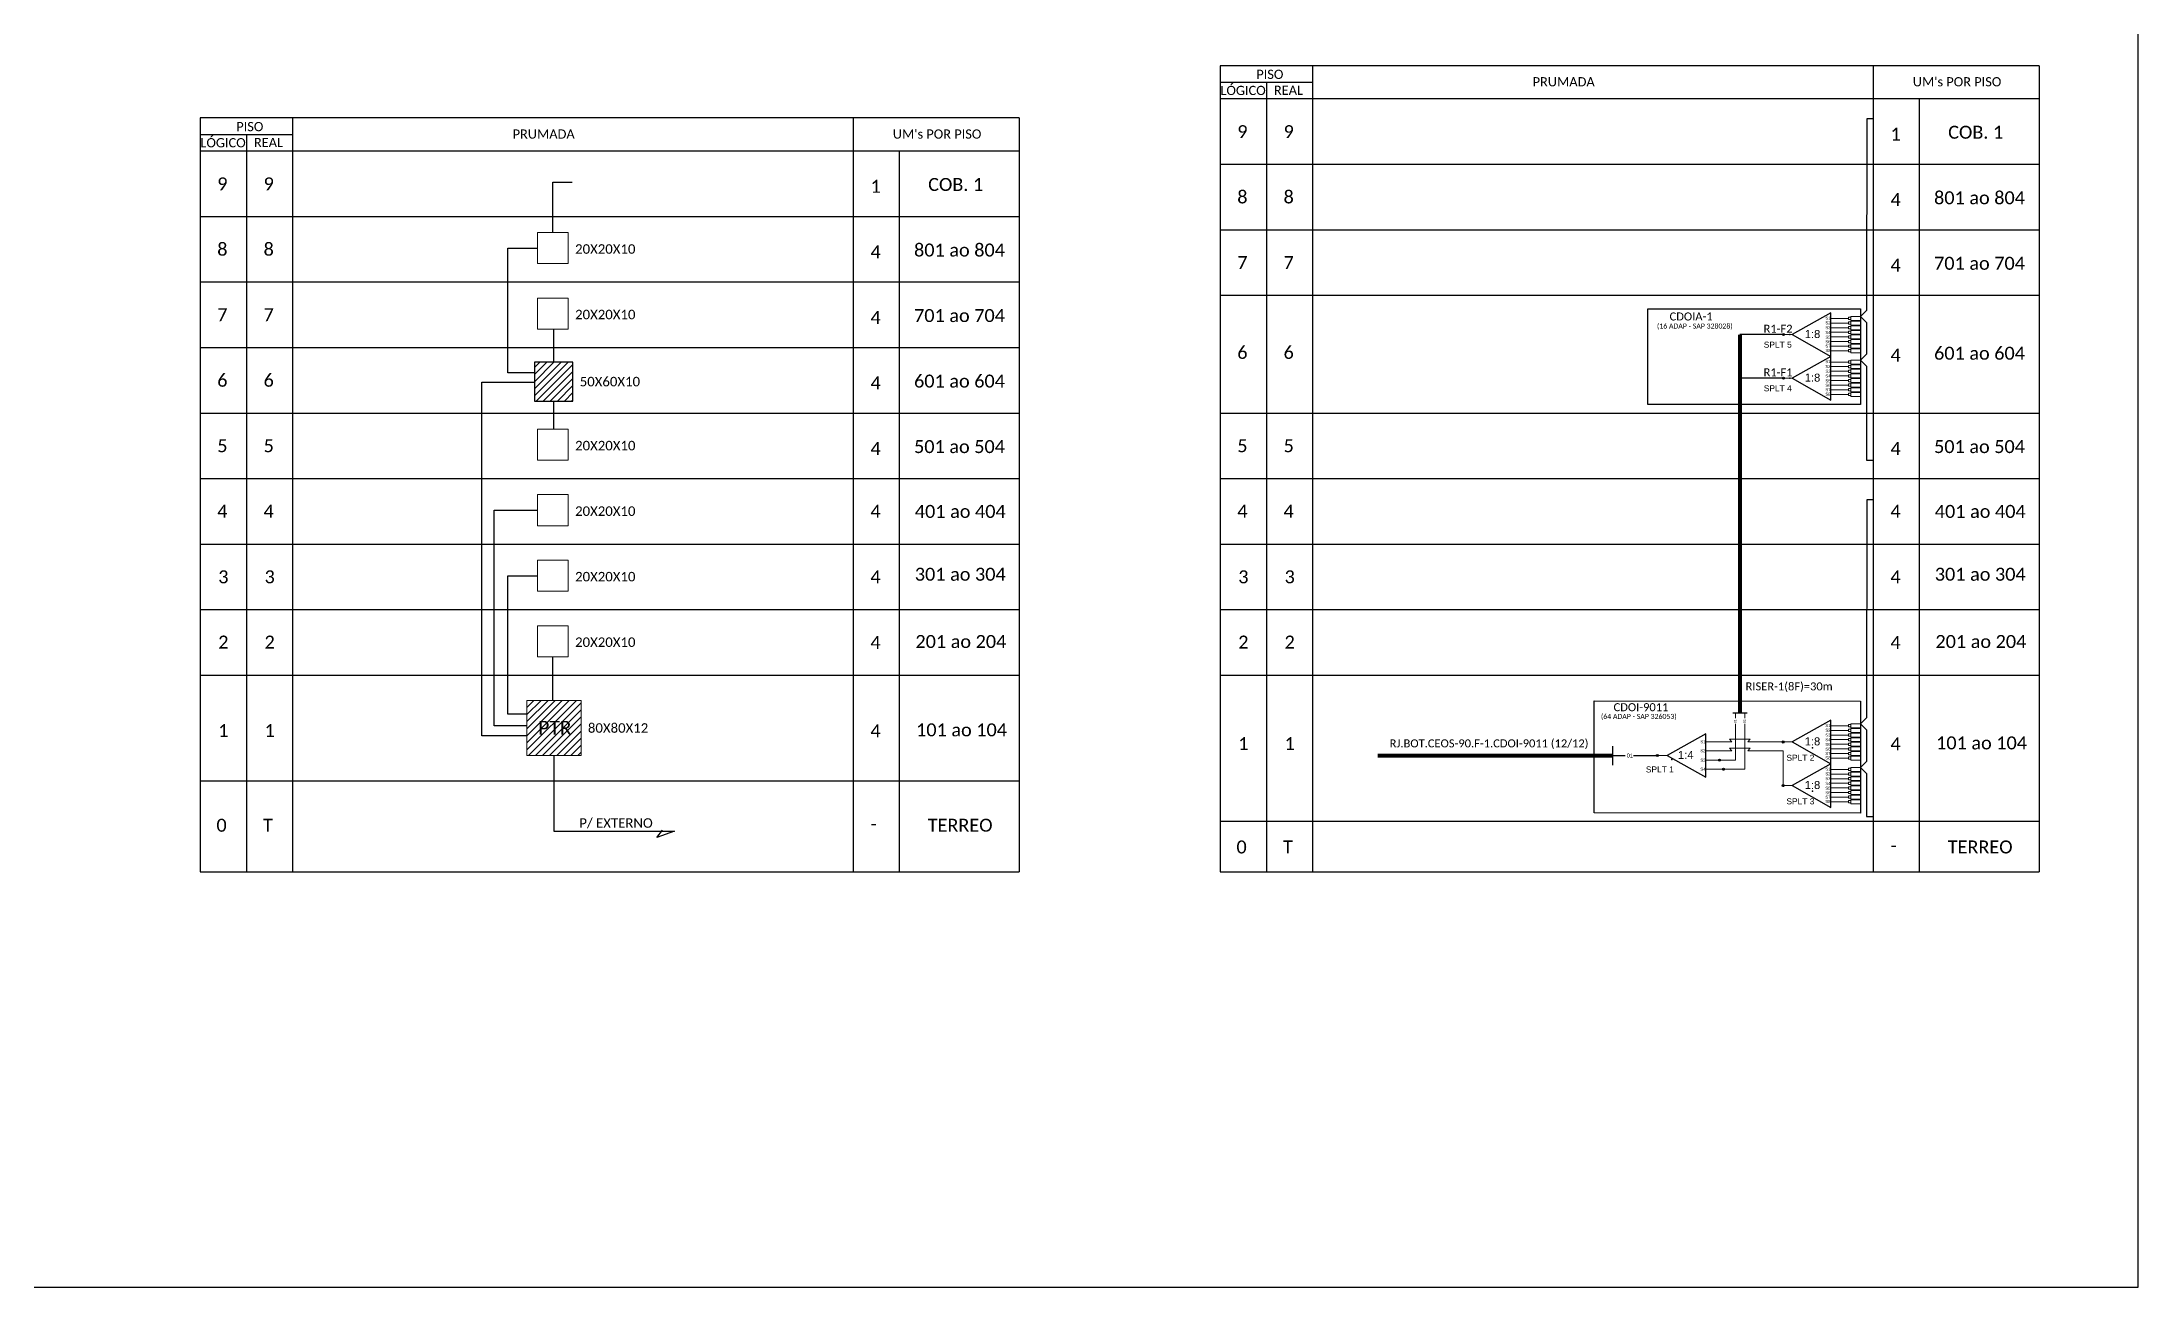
# Model space of a CAD drawing. Header units: inches. Extents: x 0 to 839, y 0 to 594.
# Drawn here: x 315 to 839, y 0 to 311 of the extents above; entities that cross this region are included whole.
import ezdxf
from ezdxf.enums import TextEntityAlignment as Align

# ---------------------------------------------------------------- set-up
doc = ezdxf.new("R2010")
doc.units = ezdxf.units.IN
doc.header["$LTSCALE"] = 0.5
doc.styles.add('ARIAL', font='arial.ttf')
doc.styles.add('WMF-Calibri0', font='calibri.ttf')

# ---------------------------------------------------------------- blocks, each defined once
blk = doc.blocks.new('SPLT_1-8_SC-APC')
at = {"color": 1}
blk.add_lwpolyline([(-7.37, -2.1), (-17.04, -7.55), (-7.37, -13), (-7.37, -2.1)], dxfattribs=at)
at = {"color": 3, "lineweight": 0}
for points in [[(-2.99, -3.51), (-7.37, -3.51)], [(-7.37, -4.66), (-2.99, -4.66)], [(-2.41, -3.02), (-2.41, -4)], [(-2.41, -3.02), (0, -3.02)], [(-2.41, -4), (0, -4)], [(-2.41, -4.17), (-2.41, -5.16)], [(-2.41, -4.17), (0, -4.17)], [(-2.41, -5.16), (0, -5.16)], [(-7.37, -5.82), (-2.99, -5.82)], [(-7.37, -6.97), (-2.99, -6.97)], [(-7.37, -8.12), (-2.99, -8.12)], [(-7.37, -9.28), (-2.99, -9.28)], [(-7.37, -10.43), (-2.99, -10.43)], [(-2.41, -5.32), (-2.41, -6.31)], [(-2.41, -5.32), (0, -5.32)], [(-2.41, -6.31), (0, -6.31)], [(-2.41, -6.48), (-2.41, -7.46)], [(-2.41, -6.48), (0, -6.48)], [(-2.41, -7.46), (0, -7.46)], [(-2.41, -7.63), (-2.41, -8.62)], [(-2.41, -7.63), (0, -7.63)], [(-2.41, -8.62), (0, -8.62)], [(-2.41, -8.78), (-2.41, -9.77)], [(-2.41, -8.78), (0, -8.78)], [(-2.41, -9.77), (0, -9.77)], [(-2.41, -9.94), (-2.41, -10.92)], [(-2.41, -9.94), (0, -9.94)], [(-7.37, -11.58), (-2.99, -11.58)], [(-2.41, -10.92), (0, -10.92)], [(-2.41, -11.09), (-2.41, -12.08)], [(-2.41, -11.09), (0, -11.09)], [(-2.41, -12.08), (0, -12.08)]]:
    blk.add_lwpolyline(points, dxfattribs=at)
for points in [[(-2.99, -3.22), (-2.41, -3.22), (-2.41, -3.8), (-2.99, -3.8)], [(-2.99, -4.38), (-2.41, -4.38), (-2.41, -4.95), (-2.99, -4.95)], [(-2.99, -5.53), (-2.41, -5.53), (-2.41, -6.1), (-2.99, -6.1)], [(-2.99, -6.68), (-2.41, -6.68), (-2.41, -7.26), (-2.99, -7.26)], [(-2.99, -7.84), (-2.41, -7.84), (-2.41, -8.41), (-2.99, -8.41)], [(-2.99, -8.99), (-2.41, -8.99), (-2.41, -9.56), (-2.99, -9.56)], [(-2.99, -10.14), (-2.41, -10.14), (-2.41, -10.72), (-2.99, -10.72)], [(-2.99, -11.3), (-2.41, -11.3), (-2.41, -11.87), (-2.99, -11.87)]]:
    blk.add_lwpolyline(points, close=True, dxfattribs=at)
at = {"color": 1, "lineweight": 0}
blk.add_lwpolyline([(-17.04, -7.55), (-19.26, -7.55)], dxfattribs=at)
at = {"color": 1, "style": 'ARIAL'}
for s, height, p in [('S1', 0.75, (-8.74, -3.78)), ('S2', 0.75, (-8.74, -4.97)), ('1:8', 2, (-13.91, -8.4)), ('S3', 0.75, (-8.74, -6.18)), ('S4', 0.75, (-8.74, -7.36)), ('S5', 0.75, (-8.74, -8.57)), ('S6', 0.75, (-8.74, -9.69)), ('S7', 0.75, (-8.74, -10.78)), ('S8', 0.75, (-8.74, -11.9))]:
    blk.add_text(s, height=height, dxfattribs=at).set_placement(p)
blk = doc.blocks.new('SPLITTER_')
blk.add_point((0, 0))
at = {"style": 'ARIAL', "flags": 4}
blk.add_attdef('SPLT', (0, -3.26), '', height=1.5, dxfattribs=at)

msp = doc.modelspace()

# ---------------------------------------------------------------- hatches: boundary and pattern name
h = msp.add_hatch(color=3)
h.dxf.hatch_style = 1
edge = h.paths.add_edge_path()
edge.add_arc((749.93, 237.96), 0.256, 0, 360)
h = msp.add_hatch()
h.set_pattern_fill('ANSI31', color=1, scale=10, style=0)
h.set_pattern_definition([(45, (-178.008, -166.7795), (-0.8838835, 0.8838835), [])])
h.paths.add_polyline_path([(447.34, 231.1), (437.71, 231.1), (437.71, 221.34), (447.34, 221.34)])
h.paths.add_polyline_path([(445.49, 221.54), (445.49, 226.69)], flags=16)
h = msp.add_hatch(color=3)
h.dxf.hatch_style = 1
edge = h.paths.add_edge_path()
edge.add_arc((749.93, 227.06), 0.256, 0, 360)
h = msp.add_hatch()
h.set_pattern_fill('ANSI31', color=1, scale=10, style=0)
h.set_pattern_definition([(45, (-175.796, -251.1561), (-0.8838835, 0.8838835), [])])
h.paths.add_polyline_path([(435.82, 132.81), (449.39, 132.81), (449.39, 146.57), (435.82, 146.57)])
h.paths.add_polyline_path([(437.83, 137.16), (447.91, 137.16), (447.91, 142.31), (437.83, 142.31)], flags=24)
h = msp.add_hatch(color=3)
h.dxf.hatch_style = 1
edge = h.paths.add_edge_path()
edge.add_arc((749.86, 136.18), 0.256, 0, 360)
h = msp.add_hatch(color=3)
h.dxf.hatch_style = 1
edge = h.paths.add_edge_path()
edge.add_arc((718.4, 132.8), 0.256, 0, 360)
h = msp.add_hatch(color=3)
h.dxf.hatch_style = 1
edge = h.paths.add_edge_path()
edge.add_arc((733.92, 131.66), 0.256, 0, 360)
h = msp.add_hatch(color=3)
h.dxf.hatch_style = 1
edge = h.paths.add_edge_path()
edge.add_arc((734.92, 129.36), 0.256, 0, 360)
h = msp.add_hatch(color=3)
h.dxf.hatch_style = 1
edge = h.paths.add_edge_path()
edge.add_arc((749.86, 125.28), 0.256, 0, 360)

# ---------------------------------------------------------------- linework, layer by layer
at = {"color": 3}
for p, q in [((442.53, 231.1), (442.53, 239.33)), ((442.53, 214.36), (442.53, 221.34)), ((442.35, 146.57), (442.35, 157.48))]:
    msp.add_line(p, q, dxfattribs=at)
for points in [[(0, 0), (838.56, 0), (838.56, 594), (0, 594), (0, 0)], [(609.14, 305.14), (609.14, 103.77)], [(632.28, 103.77), (632.28, 305.14)], [(772.37, 305.14), (772.37, 103.77)], [(813.81, 305.14), (813.81, 103.77)], [(620.71, 301.03), (620.71, 103.77)], [(783.95, 103.77), (783.95, 296.91)], [(354.18, 292.08), (354.18, 103.77)], [(377.33, 103.77), (377.33, 292.08)], [(517.42, 292.08), (517.42, 103.77)], [(558.85, 292.08), (558.85, 103.77)], [(365.75, 287.97), (365.75, 103.77)], [(528.99, 103.77), (528.99, 283.86)], [(609.14, 280.54), (813.81, 280.54)], [(354.18, 267.49), (558.85, 267.49)], [(609.14, 264.17), (813.81, 264.17)], [(354.18, 251.12), (558.85, 251.12)], [(609.14, 247.8), (813.81, 247.8)], [(354.18, 234.74), (558.85, 234.74)], [(354.18, 218.37), (558.85, 218.37)], [(609.14, 218.37), (813.81, 218.37)], [(354.18, 202), (558.85, 202)], [(609.14, 202), (813.81, 202)], [(354.18, 185.63), (558.85, 185.63)], [(609.14, 185.63), (813.81, 185.63)], [(354.18, 169.26), (558.85, 169.26)], [(609.14, 169.26), (813.81, 169.26)], [(354.18, 152.89), (558.85, 152.89)], [(609.14, 152.89), (813.81, 152.89)], [(354.18, 126.45), (558.85, 126.45)], [(609.14, 116.36), (813.81, 116.36)], [(354.18, 103.77), (558.85, 103.77)], [(609.14, 103.77), (813.81, 103.77)]]:
    msp.add_lwpolyline(points)
at = {"color": 0}
for points in [[(813.81, 305.14), (609.14, 305.14)], [(609.14, 301.03), (632.28, 301.03)], [(609.14, 296.91), (813.81, 296.91)], [(558.85, 292.08), (354.18, 292.08)], [(354.18, 287.97), (377.33, 287.97)], [(354.18, 283.86), (558.85, 283.86)]]:
    msp.add_lwpolyline(points, dxfattribs=at)
at = {"color": 3}
for points in [[(772.38, 291.85), (770.73, 291.85), (770.72, 243.99), (769.16, 242.49), (770.72, 240.98), (770.72, 233.1), (769.16, 231.59), (770.72, 230.08), (770.72, 206.57), (772.37, 206.57)], [(442.35, 263.47), (442.35, 276.08), (447.12, 276.08)], [(437.71, 228.42), (431.11, 228.42), (431.11, 259.59), (438.52, 259.59)], [(435.82, 137.7), (424.6, 137.7), (424.6, 226.05), (437.71, 226.05)], [(435.82, 140.2), (427.68, 140.2), (427.68, 194.1), (438.52, 194.1)], [(772.38, 196.72), (770.73, 196.72), (770.72, 142.22), (769.15, 140.71), (770.72, 139.2), (770.72, 131.32), (769.15, 129.81), (770.72, 128.3), (770.72, 117.58), (772.37, 117.58)], [(435.82, 143.1), (431.11, 143.1), (431.11, 177.73), (438.52, 177.73)], [(707.24, 132.8), (710.4, 132.8)], [(712.47, 132.8), (718.4, 132.8)]]:
    msp.add_lwpolyline(points, dxfattribs=at)
at = {"lineweight": 0}
for points in [[(446.19, 263.47), (438.52, 263.47), (438.52, 255.71), (446.19, 255.71)], [(446.19, 247.1), (438.52, 247.1), (438.52, 239.33), (446.19, 239.33)], [(446.19, 214.36), (438.52, 214.36), (438.52, 206.59), (446.19, 206.59)], [(446.19, 197.99), (438.52, 197.99), (438.52, 190.22), (446.19, 190.22)], [(446.19, 181.62), (438.52, 181.62), (438.52, 173.85), (446.19, 173.85)], [(446.19, 165.24), (438.52, 165.24), (438.52, 157.48), (446.19, 157.48)]]:
    msp.add_lwpolyline(points, close=True, dxfattribs=at)
at = {"color": 1}
for points in [[(716.03, 244.39), (769.16, 244.39), (769.16, 220.49), (716.03, 220.49)], [(447.34, 231.1), (437.71, 231.1), (437.71, 221.34), (447.34, 221.34)], [(702.6, 146.47), (769.15, 146.42), (769.15, 118.42), (702.6, 118.47)]]:
    msp.add_lwpolyline(points, close=True, dxfattribs=at)
at = {"color": 5, "const_width": 1}
msp.add_lwpolyline([(739.04, 143.43), (739.04, 237.96)], dxfattribs=at)
at = {"color": 5}
for points in [[(749.9, 237.96), (739.04, 237.96)], [(749.9, 227.06), (739.04, 227.06)], [(737.25, 143.43), (740.84, 143.43)]]:
    msp.add_lwpolyline(points, dxfattribs=at)
at = {"color": 1, "lineweight": 0}
msp.add_lwpolyline([(435.82, 146.57), (449.39, 146.57), (449.39, 132.81), (435.82, 132.81)], close=True, dxfattribs=at)
at = {"color": 5, "lineweight": 0}
for points in [[(737.93, 143.43), (737.93, 142.11)], [(740.24, 143.43), (740.24, 142.14)], [(735.16, 129.36), (740.24, 129.36), (740.24, 140.72)], [(737.92, 140.69), (737.92, 131.62)], [(734.16, 131.62), (737.92, 131.62)]]:
    msp.add_lwpolyline(points, dxfattribs=at)
at = {"color": 1}
for points in [[(730.54, 138.25), (720.88, 132.8), (730.54, 127.36), (730.54, 138.25)], [(442.61, 132.81), (442.61, 113.94), (472.75, 113.94)], [(707.24, 130.4), (707.24, 135.11)], [(468.33, 112.35), (469.74, 114.18)], [(472.75, 113.94), (468.33, 112.35)]]:
    msp.add_lwpolyline(points, dxfattribs=at)
at = {"color": 7, "lineweight": 0}
for points in [[(730.54, 136.23), (737.02, 136.23)], [(737.02, 136.23), (736.46, 136.85), (737.92, 136.85)], [(741.05, 136.23), (741.61, 136.85), (737.92, 136.85)], [(741.05, 136.23), (749.61, 136.18)], [(730.54, 133.99), (737.02, 133.99)], [(730.54, 131.66), (733.92, 131.66)], [(737.02, 133.99), (736.46, 134.61), (737.92, 134.61)], [(741.05, 133.99), (741.61, 134.61), (737.92, 134.61)], [(749.89, 125.28), (749.89, 133.94), (741.05, 133.99)], [(730.54, 129.36), (734.92, 129.36)]]:
    msp.add_lwpolyline(points, dxfattribs=at)
at = {"color": 1, "const_width": 1}
msp.add_lwpolyline([(648.49, 132.8), (707.24, 132.8)], dxfattribs=at)
at = {"color": 1, "lineweight": 0}
msp.add_lwpolyline([(720.88, 132.8), (718.65, 132.8)], dxfattribs=at)
at = {"color": 3}
for centre in [(749.93, 237.96), (749.93, 227.06), (749.86, 136.18), (718.4, 132.8), (733.92, 131.66), (734.92, 129.36), (749.86, 125.28)]:
    msp.add_circle(centre, 0.256, dxfattribs=at)

# ---------------------------------------------------------------- block references
for p in [(769.16, 245.5), (769.16, 234.61), (769.15, 143.73), (769.15, 132.83)]:
    msp.add_blockref('SPLT_1-8_SC-APC', p, dxfattribs=at)
ref = msp.add_blockref('SPLITTER_', (751.54, 237.96), dxfattribs=dict(xscale=-1))
ref.add_attrib('SPLT', 'SPLT 5', (745.01, 234.7), dxfattribs={"height": 1.5, "style": 'ARIAL'})
ref = msp.add_blockref('SPLITTER_', (751.54, 227.06), dxfattribs=dict(xscale=-1))
ref.add_attrib('SPLT', 'SPLT 4', (745.01, 223.8), dxfattribs={"height": 1.5, "style": 'ARIAL'})
ref = msp.add_blockref('SPLITTER_', (722.06, 131.84), dxfattribs=dict(xscale=-1))
ref.add_attrib('SPLT', 'SPLT 1', (715.53, 128.57), dxfattribs={"height": 1.5, "style": 'ARIAL'})
ref = msp.add_blockref('SPLITTER_', (757.2, 134.75), dxfattribs=dict(xscale=-1))
ref.add_attrib('SPLT', 'SPLT 2', (750.67, 131.49), dxfattribs={"height": 1.5, "style": 'ARIAL'})
ref = msp.add_blockref('SPLITTER_', (757.2, 123.86), dxfattribs=dict(xscale=-1))
ref.add_attrib('SPLT', 'SPLT 3', (750.67, 120.6), dxfattribs={"height": 1.5, "style": 'ARIAL'})

# ---------------------------------------------------------------- texts
at = {"color": 0, "style": 'WMF-Calibri0'}
for s, p in [('     PISO', (614.1, 301.84)), ('  LÓGICO', (607.56, 297.81)), ('    REAL', (619.32, 297.86)), ('PRUMADA', (687.23, 299.98)), ("UM's POR PISO", (782.26, 299.98)), ('     PISO', (359.14, 288.78)), ('PRUMADA', (432.27, 286.92)), ("UM's POR PISO", (527.31, 286.92)), ('  LÓGICO', (352.6, 284.75)), ('    REAL', (364.36, 284.81))]:
    msp.add_text(s, height=2.3, dxfattribs=at).set_placement(p)
at = {"color": 7, "style": 'WMF-Calibri0'}
for s, height, p in [('COB. 1', 3.24, (791.1, 286.9)), ('COB. 1', 3.24, (536.14, 273.85)), ('801 ao 804', 3.24, (787.57, 270.53)), ('20X20X10', 2.373, (447.89, 258.16)), ('801 ao 804', 3.24, (532.61, 257.47)), ('701 ao 704', 3.24, (787.57, 254.16)), ('20X20X10', 2.373, (447.89, 241.79)), ('701 ao 704', 3.24, (532.61, 241.1)), ('601 ao 604', 3.24, (787.57, 231.69)), ('50X60X10', 2.373, (449.04, 225.03)), ('601 ao 604', 3.24, (532.61, 224.73)), ('20X20X10', 2.373, (447.89, 209.04)), ('501 ao 504', 3.24, (532.61, 208.36)), ('501 ao 504', 3.24, (787.57, 208.36)), ('20X20X10', 2.373, (447.89, 192.67)), ('401 ao 404', 3.24, (532.8, 192.17)), ('401 ao 404', 3.24, (787.75, 192.17)), ('20X20X10', 2.373, (447.89, 176.3)), ('301 ao 304', 3.24, (532.8, 176.47)), ('301 ao 304', 3.24, (787.75, 176.47)), ('201 ao 204', 3.24, (532.95, 159.66)), ('201 ao 204', 3.24, (787.91, 159.66)), ('20X20X10', 2.373, (447.89, 159.93)), ('PTR', 3.433, (438.68, 138.03)), ('80X80X12', 2.373, (451.09, 138.49)), ('101 ao 104', 3.24, (533.12, 137.59)), ('101 ao 104', 3.24, (788.08, 134.33)), ('P/ EXTERNO', 2.373, (448.94, 114.75)), ('TERREO', 3.24, (536.02, 113.77)), ('TERREO', 3.24, (790.98, 108.34))]:
    msp.add_text(s, height=height, dxfattribs=at).set_placement(p)
at = {"color": 1}
for s, height, style, p in [('CDOIA-1', 2, 'WMF-Calibri0', (721.46, 241.49)), ('CDOI-9011', 2, 'WMF-Calibri0', (707.46, 143.87)), ('S1', 0.75, 'ARIAL', (729.17, 135.87)), ('1:4', 2, 'ARIAL', (723.56, 131.95)), ('S2', 0.75, 'ARIAL', (729.17, 133.62)), ('S3', 0.75, 'ARIAL', (729.17, 131.26)), ('S4', 0.75, 'ARIAL', (729.17, 129))]:
    msp.add_text(s, height=height, dxfattribs=dict(at, style=style)).set_placement(p)
at = {"color": 1, "style": 'WMF-Calibri0'}
for s, p in [('(16 ADAP - SAP 328028)', (727.77, 239.47)), ('(64 ADAP - SAP 326053)', (713.77, 141.95))]:
    msp.add_text(s, height=1.25, dxfattribs=at).set_placement(p, align=Align.CENTER)
at = {"color": 5, "style": 'WMF-Calibri0'}
for s, p in [('R1-F2', (744.96, 238.43)), ('R1-F1', (744.96, 227.54)), ('RISER-1(8F)=30m', (740.46, 149.07))]:
    msp.add_text(s, height=2, dxfattribs=at).set_placement(p)
at = {"style": 'ARIAL'}
for s, p in [('01', (737.84, 141.34)), ('02', (740.16, 141.37))]:
    msp.add_text(s, height=0.617, rotation=90, dxfattribs=at).set_placement(p, align=Align.MIDDLE_CENTER)
at = {"color": 1, "style": 'WMF-Calibri0'}
msp.add_text('RJ.BOT.CEOS-90.F-1.CDOI-9011 (12/12)', height=2, dxfattribs=at).set_placement((676.34, 135.83, 3.73), align=Align.MIDDLE_CENTER)
at = {"style": 'ARIAL'}
msp.add_text('01', height=1, dxfattribs=at).set_placement((711.53, 132.8), align=Align.MIDDLE_CENTER)
at = {"color": 7, "style": 'WMF-Calibri0', "flags": 4}
for tag, p in [('9', (614.68, 288.66)), ('9', (626.25, 288.66)), ('1', (777.98, 288.05)), ('9', (359.72, 275.61)), ('9', (371.3, 275.61)), ('1', (523.02, 275)), ('8', (614.68, 272.36)), ('8', (626.25, 272.36)), ('4', (777.98, 271.68)), ('8', (359.72, 259.3)), ('8', (371.3, 259.3)), ('4', (523.02, 258.63)), ('7', (614.68, 255.98)), ('7', (626.25, 255.98)), ('4', (777.98, 255.31)), ('7', (359.72, 242.93)), ('7', (371.3, 242.93)), ('4', (523.02, 242.26)), ('6', (614.68, 233.52)), ('6', (626.25, 233.52)), ('4', (777.98, 232.85)), ('6', (359.72, 226.56)), ('6', (371.3, 226.56)), ('4', (523.02, 225.89)), ('5', (359.72, 210.19)), ('5', (371.3, 210.19)), ('4', (523.02, 209.51)), ('5', (614.68, 210.19)), ('5', (626.25, 210.19)), ('4', (777.98, 209.51)), ('4', (359.72, 193.82)), ('4', (371.3, 193.82)), ('4', (522.99, 193.81)), ('4', (614.68, 193.82)), ('4', (626.25, 193.82)), ('4', (777.95, 193.81)), ('3', (359.97, 177.44)), ('3', (371.54, 177.44)), ('4', (522.99, 177.43)), ('3', (614.93, 177.44)), ('3', (626.5, 177.44)), ('4', (777.95, 177.43)), ('2', (359.97, 161.14)), ('2', (371.54, 161.14)), ('4', (522.99, 161.06)), ('2', (614.93, 161.14)), ('2', (626.5, 161.14)), ('4', (777.95, 161.06)), ('1', (359.97, 139.04)), ('1', (371.54, 139.04)), ('4', (522.99, 138.96)), ('1', (614.93, 135.78)), ('1', (626.5, 135.78)), ('4', (777.95, 135.7)), ('0', (359.52, 115.38)), ('T', (371.1, 115.38)), ('-', (522.52, 115.72)), ('0', (614.48, 109.95)), ('T', (626.05, 109.95)), ('-', (777.48, 110.29))]:
    msp.add_attdef(tag, text='XX', height=3.24, dxfattribs=at).set_placement(p, align=Align.MIDDLE_CENTER)

doc.saveas('drawing.dxf')
